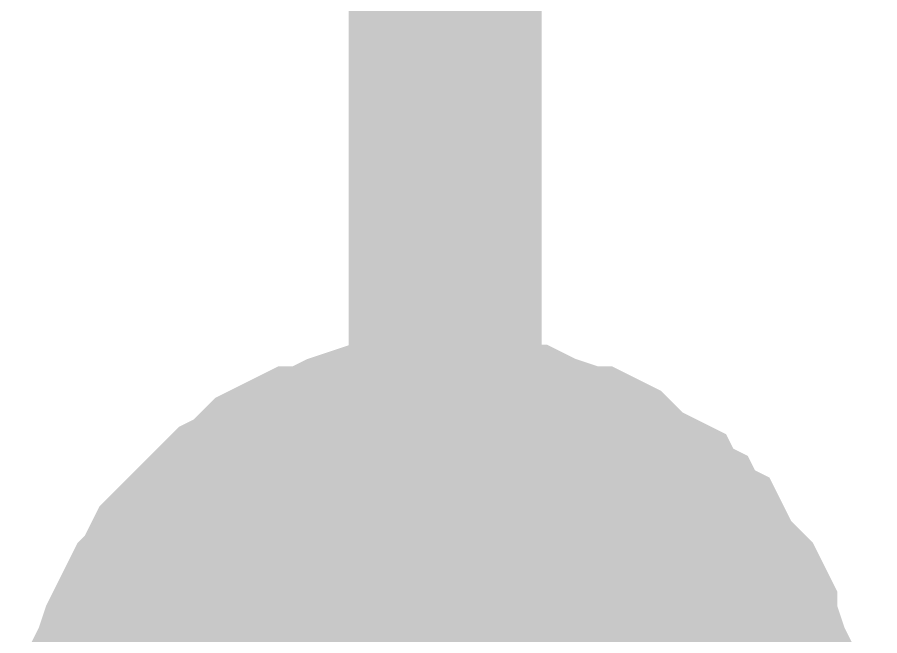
# Model space of a CAD drawing. Header units: inches. Extents: x 0 to 594, y 0 to 420.
# Drawn here: x 216.844 to 218.184, y 177.692 to 178.652 of the extents above; entities that cross this region are included whole.
import ezdxf

# ---------------------------------------------------------------- set-up
doc = ezdxf.new("R2010")
doc.units = ezdxf.units.IN
doc.layers.add('Sheet', color=255, linetype='Continuous')

msp = doc.modelspace()

# ---------------------------------------------------------------- linework, layer by layer
at = {"layer": 'Sheet'}
for points in [[(222.5036, 187.4904, 0.2997, 0.2997, 0), (217.5088, 187.4904, 0.2997, 0.2997, 0), (217.5088, 177.5011, 0.2997, 0.2997, 0), (222.5036, 177.5011, 0.2997, 0.2997, 0)], [(216.9937, 177.5235, 0.2997, 0.2997, 0), (216.9937, 177.5571, 0.2997, 0.2997, 0), (217.0049, 177.5795, 0.2997, 0.2997, 0), (217.0049, 177.6019, 0.2997, 0.2997, 0), (217.0049, 177.6243, 0.2997, 0.2997, 0), (217.0161, 177.6467, 0.2997, 0.2997, 0), (217.0273, 177.6802, 0.2997, 0.2997, 0), (217.0385, 177.7026, 0.2997, 0.2997, 0), (217.0497, 177.725, 0.2997, 0.2997, 0), (217.0609, 177.7474, 0.2997, 0.2997, 0), (217.0721, 177.7586, 0.2997, 0.2997, 0), (217.0833, 177.781, 0.2997, 0.2997, 0), (217.0945, 177.8034, 0.2997, 0.2997, 0), (217.1169, 177.8258, 0.2997, 0.2997, 0), (217.1281, 177.837, 0.2997, 0.2997, 0), (217.1505, 177.8594, 0.2997, 0.2997, 0), (217.1617, 177.8706, 0.2997, 0.2997, 0), (217.1841, 177.893, 0.2997, 0.2997, 0), (217.2064, 177.9042, 0.2997, 0.2997, 0), (217.2176, 177.9154, 0.2997, 0.2997, 0), (217.24, 177.9378, 0.2997, 0.2997, 0), (217.2624, 177.949, 0.2997, 0.2997, 0), (217.2848, 177.9602, 0.2997, 0.2997, 0), (217.3072, 177.9602, 0.2997, 0.2997, 0), (217.3296, 177.9714, 0.2997, 0.2997, 0), (217.352, 177.9826, 0.2997, 0.2997, 0), (217.3856, 177.9938, 0.2997, 0.2997, 0), (217.408, 177.9938, 0.2997, 0.2997, 0), (217.4304, 177.9938, 0.2997, 0.2997, 0), (217.4528, 178.005, 0.2997, 0.2997, 0), (217.4864, 178.005, 0.2997, 0.2997, 0), (217.5088, 178.005, 0.2997, 0.2997, 0)], [(216.9937, 177.5235, 0.2997, 0.2997, 0), (216.9937, 177.5571, 0.2997, 0.2997, 0), (217.0049, 177.5795, 0.2997, 0.2997, 0), (217.0049, 177.6019, 0.2997, 0.2997, 0), (217.0049, 177.6243, 0.2997, 0.2997, 0), (217.0161, 177.6467, 0.2997, 0.2997, 0), (217.0273, 177.6802, 0.2997, 0.2997, 0), (217.0385, 177.7026, 0.2997, 0.2997, 0), (217.0497, 177.725, 0.2997, 0.2997, 0), (217.0609, 177.7474, 0.2997, 0.2997, 0), (217.0721, 177.7586, 0.2997, 0.2997, 0), (217.0833, 177.781, 0.2997, 0.2997, 0), (217.0945, 177.8034, 0.2997, 0.2997, 0), (217.1169, 177.8258, 0.2997, 0.2997, 0), (217.1281, 177.837, 0.2997, 0.2997, 0), (217.1505, 177.8594, 0.2997, 0.2997, 0), (217.1617, 177.8706, 0.2997, 0.2997, 0), (217.1841, 177.893, 0.2997, 0.2997, 0), (217.2064, 177.9042, 0.2997, 0.2997, 0), (217.2176, 177.9154, 0.2997, 0.2997, 0), (217.24, 177.9378, 0.2997, 0.2997, 0), (217.2624, 177.949, 0.2997, 0.2997, 0), (217.2848, 177.9602, 0.2997, 0.2997, 0), (217.3072, 177.9602, 0.2997, 0.2997, 0), (217.3296, 177.9714, 0.2997, 0.2997, 0), (217.352, 177.9826, 0.2997, 0.2997, 0), (217.3856, 177.9938, 0.2997, 0.2997, 0), (217.408, 177.9938, 0.2997, 0.2997, 0), (217.4304, 177.9938, 0.2997, 0.2997, 0), (217.4528, 178.005, 0.2997, 0.2997, 0), (217.4864, 178.005, 0.2997, 0.2997, 0), (217.5088, 178.005, 0.2997, 0.2997, 0)], [(216.9937, 177.5235, 0.2997, 0.2997, 0), (216.9937, 177.5571, 0.2997, 0.2997, 0), (217.0049, 177.5795, 0.2997, 0.2997, 0), (217.0049, 177.6019, 0.2997, 0.2997, 0), (217.0049, 177.6243, 0.2997, 0.2997, 0), (217.0161, 177.6467, 0.2997, 0.2997, 0), (217.0273, 177.6802, 0.2997, 0.2997, 0), (217.0385, 177.7026, 0.2997, 0.2997, 0), (217.0497, 177.725, 0.2997, 0.2997, 0), (217.0609, 177.7474, 0.2997, 0.2997, 0), (217.0721, 177.7586, 0.2997, 0.2997, 0), (217.0833, 177.781, 0.2997, 0.2997, 0), (217.0945, 177.8034, 0.2997, 0.2997, 0), (217.1169, 177.8258, 0.2997, 0.2997, 0), (217.1281, 177.837, 0.2997, 0.2997, 0), (217.1505, 177.8594, 0.2997, 0.2997, 0), (217.1617, 177.8706, 0.2997, 0.2997, 0), (217.1841, 177.893, 0.2997, 0.2997, 0), (217.2064, 177.9042, 0.2997, 0.2997, 0), (217.2176, 177.9154, 0.2997, 0.2997, 0), (217.24, 177.9378, 0.2997, 0.2997, 0), (217.2624, 177.949, 0.2997, 0.2997, 0), (217.2848, 177.9602, 0.2997, 0.2997, 0), (217.3072, 177.9602, 0.2997, 0.2997, 0), (217.3296, 177.9714, 0.2997, 0.2997, 0), (217.352, 177.9826, 0.2997, 0.2997, 0), (217.3856, 177.9938, 0.2997, 0.2997, 0), (217.408, 177.9938, 0.2997, 0.2997, 0), (217.4304, 177.9938, 0.2997, 0.2997, 0), (217.4528, 178.005, 0.2997, 0.2997, 0), (217.4864, 178.005, 0.2997, 0.2997, 0), (217.5088, 178.005, 0.2997, 0.2997, 0)], [(216.9937, 177.5235, 0.2997, 0.2997, 0), (216.9937, 177.5571, 0.2997, 0.2997, 0), (217.0049, 177.5795, 0.2997, 0.2997, 0), (217.0049, 177.6019, 0.2997, 0.2997, 0), (217.0049, 177.6243, 0.2997, 0.2997, 0), (217.0161, 177.6467, 0.2997, 0.2997, 0), (217.0273, 177.6802, 0.2997, 0.2997, 0), (217.0385, 177.7026, 0.2997, 0.2997, 0), (217.0497, 177.725, 0.2997, 0.2997, 0), (217.0609, 177.7474, 0.2997, 0.2997, 0), (217.0721, 177.7586, 0.2997, 0.2997, 0), (217.0833, 177.781, 0.2997, 0.2997, 0), (217.0945, 177.8034, 0.2997, 0.2997, 0), (217.1169, 177.8258, 0.2997, 0.2997, 0), (217.1281, 177.837, 0.2997, 0.2997, 0), (217.1505, 177.8594, 0.2997, 0.2997, 0), (217.1617, 177.8706, 0.2997, 0.2997, 0), (217.1841, 177.893, 0.2997, 0.2997, 0), (217.2064, 177.9042, 0.2997, 0.2997, 0), (217.2176, 177.9154, 0.2997, 0.2997, 0), (217.24, 177.9378, 0.2997, 0.2997, 0), (217.2624, 177.949, 0.2997, 0.2997, 0), (217.2848, 177.9602, 0.2997, 0.2997, 0), (217.3072, 177.9602, 0.2997, 0.2997, 0), (217.3296, 177.9714, 0.2997, 0.2997, 0), (217.352, 177.9826, 0.2997, 0.2997, 0), (217.3856, 177.9938, 0.2997, 0.2997, 0), (217.408, 177.9938, 0.2997, 0.2997, 0), (217.4304, 177.9938, 0.2997, 0.2997, 0), (217.4528, 178.005, 0.2997, 0.2997, 0), (217.4864, 178.005, 0.2997, 0.2997, 0), (217.5088, 178.005, 0.2997, 0.2997, 0)], [(217.5088, 178.005, 0.2997, 0.2997, 0), (217.5088, 178.005, 0.2997, 0.2997, 0)], [(217.5088, 178.005, 0.2997, 0.2997, 0), (217.5312, 178.005, 0.2997, 0.2997, 0), (217.5648, 178.005, 0.2997, 0.2997, 0), (217.5872, 177.9938, 0.2997, 0.2997, 0), (217.6096, 177.9938, 0.2997, 0.2997, 0), (217.632, 177.9938, 0.2997, 0.2997, 0), (217.6544, 177.9826, 0.2997, 0.2997, 0), (217.688, 177.9714, 0.2997, 0.2997, 0), (217.7104, 177.9602, 0.2997, 0.2997, 0), (217.7328, 177.9602, 0.2997, 0.2997, 0), (217.7552, 177.949, 0.2997, 0.2997, 0), (217.7664, 177.9378, 0.2997, 0.2997, 0), (217.7888, 177.9154, 0.2997, 0.2997, 0), (217.8112, 177.9042, 0.2997, 0.2997, 0), (217.8336, 177.893, 0.2997, 0.2997, 0), (217.8448, 177.8706, 0.2997, 0.2997, 0), (217.8672, 177.8594, 0.2997, 0.2997, 0), (217.8784, 177.837, 0.2997, 0.2997, 0), (217.9008, 177.8258, 0.2997, 0.2997, 0), (217.912, 177.8034, 0.2997, 0.2997, 0), (217.9232, 177.781, 0.2997, 0.2997, 0), (217.9456, 177.7586, 0.2997, 0.2997, 0), (217.9568, 177.7474, 0.2997, 0.2997, 0), (217.968, 177.725, 0.2997, 0.2997, 0), (217.968, 177.7026, 0.2997, 0.2997, 0), (217.9792, 177.6802, 0.2997, 0.2997, 0), (217.9904, 177.6467, 0.2997, 0.2997, 0), (218.0016, 177.6243, 0.2997, 0.2997, 0), (218.0016, 177.6019, 0.2997, 0.2997, 0), (218.0016, 177.5795, 0.2997, 0.2997, 0), (218.0128, 177.5571, 0.2997, 0.2997, 0), (218.0128, 177.5235, 0.2997, 0.2997, 0)], [(217.5088, 178.005, 0.2997, 0.2997, 0), (217.5088, 178.005, 0.2997, 0.2997, 0)], [(217.5088, 178.005, 0.2997, 0.2997, 0), (217.5312, 178.005, 0.2997, 0.2997, 0), (217.5648, 178.005, 0.2997, 0.2997, 0), (217.5872, 177.9938, 0.2997, 0.2997, 0), (217.6096, 177.9938, 0.2997, 0.2997, 0), (217.632, 177.9938, 0.2997, 0.2997, 0), (217.6544, 177.9826, 0.2997, 0.2997, 0), (217.688, 177.9714, 0.2997, 0.2997, 0), (217.7104, 177.9602, 0.2997, 0.2997, 0), (217.7328, 177.9602, 0.2997, 0.2997, 0), (217.7552, 177.949, 0.2997, 0.2997, 0), (217.7664, 177.9378, 0.2997, 0.2997, 0), (217.7888, 177.9154, 0.2997, 0.2997, 0), (217.8112, 177.9042, 0.2997, 0.2997, 0), (217.8336, 177.893, 0.2997, 0.2997, 0), (217.8448, 177.8706, 0.2997, 0.2997, 0), (217.8672, 177.8594, 0.2997, 0.2997, 0), (217.8784, 177.837, 0.2997, 0.2997, 0), (217.9008, 177.8258, 0.2997, 0.2997, 0), (217.912, 177.8034, 0.2997, 0.2997, 0), (217.9232, 177.781, 0.2997, 0.2997, 0), (217.9456, 177.7586, 0.2997, 0.2997, 0), (217.9568, 177.7474, 0.2997, 0.2997, 0), (217.968, 177.725, 0.2997, 0.2997, 0), (217.968, 177.7026, 0.2997, 0.2997, 0), (217.9792, 177.6802, 0.2997, 0.2997, 0), (217.9904, 177.6467, 0.2997, 0.2997, 0), (218.0016, 177.6243, 0.2997, 0.2997, 0), (218.0016, 177.6019, 0.2997, 0.2997, 0), (218.0016, 177.5795, 0.2997, 0.2997, 0), (218.0128, 177.5571, 0.2997, 0.2997, 0), (218.0128, 177.5235, 0.2997, 0.2997, 0)], [(217.5088, 178.005, 0.2997, 0.2997, 0), (217.5088, 178.005, 0.2997, 0.2997, 0)], [(217.5088, 178.005, 0.2997, 0.2997, 0), (217.5312, 178.005, 0.2997, 0.2997, 0), (217.5648, 178.005, 0.2997, 0.2997, 0), (217.5872, 177.9938, 0.2997, 0.2997, 0), (217.6096, 177.9938, 0.2997, 0.2997, 0), (217.632, 177.9938, 0.2997, 0.2997, 0), (217.6544, 177.9826, 0.2997, 0.2997, 0), (217.688, 177.9714, 0.2997, 0.2997, 0), (217.7104, 177.9602, 0.2997, 0.2997, 0), (217.7328, 177.9602, 0.2997, 0.2997, 0), (217.7552, 177.949, 0.2997, 0.2997, 0), (217.7664, 177.9378, 0.2997, 0.2997, 0), (217.7888, 177.9154, 0.2997, 0.2997, 0), (217.8112, 177.9042, 0.2997, 0.2997, 0), (217.8336, 177.893, 0.2997, 0.2997, 0), (217.8448, 177.8706, 0.2997, 0.2997, 0), (217.8672, 177.8594, 0.2997, 0.2997, 0), (217.8784, 177.837, 0.2997, 0.2997, 0), (217.9008, 177.8258, 0.2997, 0.2997, 0), (217.912, 177.8034, 0.2997, 0.2997, 0), (217.9232, 177.781, 0.2997, 0.2997, 0), (217.9456, 177.7586, 0.2997, 0.2997, 0), (217.9568, 177.7474, 0.2997, 0.2997, 0), (217.968, 177.725, 0.2997, 0.2997, 0), (217.968, 177.7026, 0.2997, 0.2997, 0), (217.9792, 177.6802, 0.2997, 0.2997, 0), (217.9904, 177.6467, 0.2997, 0.2997, 0), (218.0016, 177.6243, 0.2997, 0.2997, 0), (218.0016, 177.6019, 0.2997, 0.2997, 0), (218.0016, 177.5795, 0.2997, 0.2997, 0), (218.0128, 177.5571, 0.2997, 0.2997, 0), (218.0128, 177.5235, 0.2997, 0.2997, 0)], [(217.5088, 178.005, 0.2997, 0.2997, 0), (217.5088, 178.005, 0.2997, 0.2997, 0)], [(217.5088, 178.005, 0.2997, 0.2997, 0), (217.5312, 178.005, 0.2997, 0.2997, 0), (217.5648, 178.005, 0.2997, 0.2997, 0), (217.5872, 177.9938, 0.2997, 0.2997, 0), (217.6096, 177.9938, 0.2997, 0.2997, 0), (217.632, 177.9938, 0.2997, 0.2997, 0), (217.6544, 177.9826, 0.2997, 0.2997, 0), (217.688, 177.9714, 0.2997, 0.2997, 0), (217.7104, 177.9602, 0.2997, 0.2997, 0), (217.7328, 177.9602, 0.2997, 0.2997, 0), (217.7552, 177.949, 0.2997, 0.2997, 0), (217.7664, 177.9378, 0.2997, 0.2997, 0), (217.7888, 177.9154, 0.2997, 0.2997, 0), (217.8112, 177.9042, 0.2997, 0.2997, 0), (217.8336, 177.893, 0.2997, 0.2997, 0), (217.8448, 177.8706, 0.2997, 0.2997, 0), (217.8672, 177.8594, 0.2997, 0.2997, 0), (217.8784, 177.837, 0.2997, 0.2997, 0), (217.9008, 177.8258, 0.2997, 0.2997, 0), (217.912, 177.8034, 0.2997, 0.2997, 0), (217.9232, 177.781, 0.2997, 0.2997, 0), (217.9456, 177.7586, 0.2997, 0.2997, 0), (217.9568, 177.7474, 0.2997, 0.2997, 0), (217.968, 177.725, 0.2997, 0.2997, 0), (217.968, 177.7026, 0.2997, 0.2997, 0), (217.9792, 177.6802, 0.2997, 0.2997, 0), (217.9904, 177.6467, 0.2997, 0.2997, 0), (218.0016, 177.6243, 0.2997, 0.2997, 0), (218.0016, 177.6019, 0.2997, 0.2997, 0), (218.0016, 177.5795, 0.2997, 0.2997, 0), (218.0128, 177.5571, 0.2997, 0.2997, 0), (218.0128, 177.5235, 0.2997, 0.2997, 0)], [(217.0049, 177.6243, 0.0991, 0.0991, 0), (217.0161, 177.6467, 0.0991, 0.0991, 0), (217.0273, 177.6802, 0.0991, 0.0991, 0), (217.0385, 177.7026, 0.0991, 0.0991, 0), (217.0497, 177.725, 0.0991, 0.0991, 0), (217.0609, 177.7474, 0.0991, 0.0991, 0), (217.0721, 177.7586, 0.0991, 0.0991, 0), (217.0833, 177.781, 0.0991, 0.0991, 0), (217.0945, 177.8034, 0.0991, 0.0991, 0), (217.1169, 177.8258, 0.0991, 0.0991, 0), (217.1281, 177.837, 0.0991, 0.0991, 0), (217.1505, 177.8594, 0.0991, 0.0991, 0), (217.1617, 177.8706, 0.0991, 0.0991, 0), (217.1841, 177.893, 0.0991, 0.0991, 0), (217.2064, 177.9042, 0.0991, 0.0991, 0), (217.2176, 177.9154, 0.0991, 0.0991, 0), (217.24, 177.9378, 0.0991, 0.0991, 0), (217.2624, 177.949, 0.0991, 0.0991, 0), (217.2848, 177.9602, 0.0991, 0.0991, 0), (217.3072, 177.9602, 0.0991, 0.0991, 0), (217.3296, 177.9714, 0.0991, 0.0991, 0), (217.352, 177.9826, 0.0991, 0.0991, 0), (217.3856, 177.9938, 0.0991, 0.0991, 0), (217.408, 177.9938, 0.0991, 0.0991, 0), (217.4304, 177.9938, 0.0991, 0.0991, 0), (217.4528, 178.005, 0.0991, 0.0991, 0), (217.4864, 178.005, 0.0991, 0.0991, 0), (217.5088, 178.005, 0.0991, 0.0991, 0)], [(217.0049, 177.6243, 0.0991, 0.0991, 0), (217.0161, 177.6467, 0.0991, 0.0991, 0), (217.0273, 177.6802, 0.0991, 0.0991, 0), (217.0385, 177.7026, 0.0991, 0.0991, 0), (217.0497, 177.725, 0.0991, 0.0991, 0), (217.0609, 177.7474, 0.0991, 0.0991, 0), (217.0721, 177.7586, 0.0991, 0.0991, 0), (217.0833, 177.781, 0.0991, 0.0991, 0), (217.0945, 177.8034, 0.0991, 0.0991, 0), (217.1169, 177.8258, 0.0991, 0.0991, 0), (217.1281, 177.837, 0.0991, 0.0991, 0), (217.1505, 177.8594, 0.0991, 0.0991, 0), (217.1617, 177.8706, 0.0991, 0.0991, 0), (217.1841, 177.893, 0.0991, 0.0991, 0), (217.2064, 177.9042, 0.0991, 0.0991, 0), (217.2176, 177.9154, 0.0991, 0.0991, 0), (217.24, 177.9378, 0.0991, 0.0991, 0), (217.2624, 177.949, 0.0991, 0.0991, 0), (217.2848, 177.9602, 0.0991, 0.0991, 0), (217.3072, 177.9602, 0.0991, 0.0991, 0), (217.3296, 177.9714, 0.0991, 0.0991, 0), (217.352, 177.9826, 0.0991, 0.0991, 0), (217.3856, 177.9938, 0.0991, 0.0991, 0), (217.408, 177.9938, 0.0991, 0.0991, 0), (217.4304, 177.9938, 0.0991, 0.0991, 0), (217.4528, 178.005, 0.0991, 0.0991, 0), (217.4864, 178.005, 0.0991, 0.0991, 0), (217.5088, 178.005, 0.0991, 0.0991, 0)], [(217.0049, 177.6243, 0.0991, 0.0991, 0), (217.0161, 177.6467, 0.0991, 0.0991, 0), (217.0273, 177.6802, 0.0991, 0.0991, 0), (217.0385, 177.7026, 0.0991, 0.0991, 0), (217.0497, 177.725, 0.0991, 0.0991, 0), (217.0609, 177.7474, 0.0991, 0.0991, 0), (217.0721, 177.7586, 0.0991, 0.0991, 0), (217.0833, 177.781, 0.0991, 0.0991, 0), (217.0945, 177.8034, 0.0991, 0.0991, 0), (217.1169, 177.8258, 0.0991, 0.0991, 0), (217.1281, 177.837, 0.0991, 0.0991, 0), (217.1505, 177.8594, 0.0991, 0.0991, 0), (217.1617, 177.8706, 0.0991, 0.0991, 0), (217.1841, 177.893, 0.0991, 0.0991, 0), (217.2064, 177.9042, 0.0991, 0.0991, 0), (217.2176, 177.9154, 0.0991, 0.0991, 0), (217.24, 177.9378, 0.0991, 0.0991, 0), (217.2624, 177.949, 0.0991, 0.0991, 0), (217.2848, 177.9602, 0.0991, 0.0991, 0), (217.3072, 177.9602, 0.0991, 0.0991, 0), (217.3296, 177.9714, 0.0991, 0.0991, 0), (217.352, 177.9826, 0.0991, 0.0991, 0), (217.3856, 177.9938, 0.0991, 0.0991, 0), (217.408, 177.9938, 0.0991, 0.0991, 0), (217.4304, 177.9938, 0.0991, 0.0991, 0), (217.4528, 178.005, 0.0991, 0.0991, 0), (217.4864, 178.005, 0.0991, 0.0991, 0), (217.5088, 178.005, 0.0991, 0.0991, 0)], [(217.0049, 177.6243, 0.0991, 0.0991, 0), (217.0161, 177.6467, 0.0991, 0.0991, 0), (217.0273, 177.6802, 0.0991, 0.0991, 0), (217.0385, 177.7026, 0.0991, 0.0991, 0), (217.0497, 177.725, 0.0991, 0.0991, 0), (217.0609, 177.7474, 0.0991, 0.0991, 0), (217.0721, 177.7586, 0.0991, 0.0991, 0), (217.0833, 177.781, 0.0991, 0.0991, 0), (217.0945, 177.8034, 0.0991, 0.0991, 0), (217.1169, 177.8258, 0.0991, 0.0991, 0), (217.1281, 177.837, 0.0991, 0.0991, 0), (217.1505, 177.8594, 0.0991, 0.0991, 0), (217.1617, 177.8706, 0.0991, 0.0991, 0), (217.1841, 177.893, 0.0991, 0.0991, 0), (217.2064, 177.9042, 0.0991, 0.0991, 0), (217.2176, 177.9154, 0.0991, 0.0991, 0), (217.24, 177.9378, 0.0991, 0.0991, 0), (217.2624, 177.949, 0.0991, 0.0991, 0), (217.2848, 177.9602, 0.0991, 0.0991, 0), (217.3072, 177.9602, 0.0991, 0.0991, 0), (217.3296, 177.9714, 0.0991, 0.0991, 0), (217.352, 177.9826, 0.0991, 0.0991, 0), (217.3856, 177.9938, 0.0991, 0.0991, 0), (217.408, 177.9938, 0.0991, 0.0991, 0), (217.4304, 177.9938, 0.0991, 0.0991, 0), (217.4528, 178.005, 0.0991, 0.0991, 0), (217.4864, 178.005, 0.0991, 0.0991, 0), (217.5088, 178.005, 0.0991, 0.0991, 0)], [(217.5088, 178.005, 0.0991, 0.0991, 0), (217.5088, 178.005, 0.0991, 0.0991, 0)], [(217.5088, 178.005, 0.0991, 0.0991, 0), (217.5312, 178.005, 0.0991, 0.0991, 0), (217.5648, 178.005, 0.0991, 0.0991, 0), (217.5872, 177.9938, 0.0991, 0.0991, 0), (217.6096, 177.9938, 0.0991, 0.0991, 0), (217.632, 177.9938, 0.0991, 0.0991, 0), (217.6544, 177.9826, 0.0991, 0.0991, 0), (217.688, 177.9714, 0.0991, 0.0991, 0), (217.7104, 177.9602, 0.0991, 0.0991, 0), (217.7328, 177.9602, 0.0991, 0.0991, 0), (217.7552, 177.949, 0.0991, 0.0991, 0), (217.7664, 177.9378, 0.0991, 0.0991, 0), (217.7888, 177.9154, 0.0991, 0.0991, 0), (217.8112, 177.9042, 0.0991, 0.0991, 0), (217.8336, 177.893, 0.0991, 0.0991, 0), (217.8448, 177.8706, 0.0991, 0.0991, 0), (217.8672, 177.8594, 0.0991, 0.0991, 0), (217.8784, 177.837, 0.0991, 0.0991, 0), (217.9008, 177.8258, 0.0991, 0.0991, 0), (217.912, 177.8034, 0.0991, 0.0991, 0), (217.9232, 177.781, 0.0991, 0.0991, 0), (217.9456, 177.7586, 0.0991, 0.0991, 0), (217.9568, 177.7474, 0.0991, 0.0991, 0), (217.968, 177.725, 0.0991, 0.0991, 0), (217.968, 177.7026, 0.0991, 0.0991, 0), (217.9792, 177.6802, 0.0991, 0.0991, 0), (217.9904, 177.6467, 0.0991, 0.0991, 0), (218.0016, 177.6243, 0.0991, 0.0991, 0)], [(217.5088, 178.005, 0.0991, 0.0991, 0), (217.5088, 178.005, 0.0991, 0.0991, 0)], [(217.5088, 178.005, 0.0991, 0.0991, 0), (217.5312, 178.005, 0.0991, 0.0991, 0), (217.5648, 178.005, 0.0991, 0.0991, 0), (217.5872, 177.9938, 0.0991, 0.0991, 0), (217.6096, 177.9938, 0.0991, 0.0991, 0), (217.632, 177.9938, 0.0991, 0.0991, 0), (217.6544, 177.9826, 0.0991, 0.0991, 0), (217.688, 177.9714, 0.0991, 0.0991, 0), (217.7104, 177.9602, 0.0991, 0.0991, 0), (217.7328, 177.9602, 0.0991, 0.0991, 0), (217.7552, 177.949, 0.0991, 0.0991, 0), (217.7664, 177.9378, 0.0991, 0.0991, 0), (217.7888, 177.9154, 0.0991, 0.0991, 0), (217.8112, 177.9042, 0.0991, 0.0991, 0), (217.8336, 177.893, 0.0991, 0.0991, 0), (217.8448, 177.8706, 0.0991, 0.0991, 0), (217.8672, 177.8594, 0.0991, 0.0991, 0), (217.8784, 177.837, 0.0991, 0.0991, 0), (217.9008, 177.8258, 0.0991, 0.0991, 0), (217.912, 177.8034, 0.0991, 0.0991, 0), (217.9232, 177.781, 0.0991, 0.0991, 0), (217.9456, 177.7586, 0.0991, 0.0991, 0), (217.9568, 177.7474, 0.0991, 0.0991, 0), (217.968, 177.725, 0.0991, 0.0991, 0), (217.968, 177.7026, 0.0991, 0.0991, 0), (217.9792, 177.6802, 0.0991, 0.0991, 0), (217.9904, 177.6467, 0.0991, 0.0991, 0), (218.0016, 177.6243, 0.0991, 0.0991, 0)], [(217.5088, 178.005, 0.0991, 0.0991, 0), (217.5088, 178.005, 0.0991, 0.0991, 0)], [(217.5088, 178.005, 0.0991, 0.0991, 0), (217.5312, 178.005, 0.0991, 0.0991, 0), (217.5648, 178.005, 0.0991, 0.0991, 0), (217.5872, 177.9938, 0.0991, 0.0991, 0), (217.6096, 177.9938, 0.0991, 0.0991, 0), (217.632, 177.9938, 0.0991, 0.0991, 0), (217.6544, 177.9826, 0.0991, 0.0991, 0), (217.688, 177.9714, 0.0991, 0.0991, 0), (217.7104, 177.9602, 0.0991, 0.0991, 0), (217.7328, 177.9602, 0.0991, 0.0991, 0), (217.7552, 177.949, 0.0991, 0.0991, 0), (217.7664, 177.9378, 0.0991, 0.0991, 0), (217.7888, 177.9154, 0.0991, 0.0991, 0), (217.8112, 177.9042, 0.0991, 0.0991, 0), (217.8336, 177.893, 0.0991, 0.0991, 0), (217.8448, 177.8706, 0.0991, 0.0991, 0), (217.8672, 177.8594, 0.0991, 0.0991, 0), (217.8784, 177.837, 0.0991, 0.0991, 0), (217.9008, 177.8258, 0.0991, 0.0991, 0), (217.912, 177.8034, 0.0991, 0.0991, 0), (217.9232, 177.781, 0.0991, 0.0991, 0), (217.9456, 177.7586, 0.0991, 0.0991, 0), (217.9568, 177.7474, 0.0991, 0.0991, 0), (217.968, 177.725, 0.0991, 0.0991, 0), (217.968, 177.7026, 0.0991, 0.0991, 0), (217.9792, 177.6802, 0.0991, 0.0991, 0), (217.9904, 177.6467, 0.0991, 0.0991, 0), (218.0016, 177.6243, 0.0991, 0.0991, 0)], [(217.5088, 178.005, 0.0991, 0.0991, 0), (217.5088, 178.005, 0.0991, 0.0991, 0)], [(217.5088, 178.005, 0.0991, 0.0991, 0), (217.5312, 178.005, 0.0991, 0.0991, 0), (217.5648, 178.005, 0.0991, 0.0991, 0), (217.5872, 177.9938, 0.0991, 0.0991, 0), (217.6096, 177.9938, 0.0991, 0.0991, 0), (217.632, 177.9938, 0.0991, 0.0991, 0), (217.6544, 177.9826, 0.0991, 0.0991, 0), (217.688, 177.9714, 0.0991, 0.0991, 0), (217.7104, 177.9602, 0.0991, 0.0991, 0), (217.7328, 177.9602, 0.0991, 0.0991, 0), (217.7552, 177.949, 0.0991, 0.0991, 0), (217.7664, 177.9378, 0.0991, 0.0991, 0), (217.7888, 177.9154, 0.0991, 0.0991, 0), (217.8112, 177.9042, 0.0991, 0.0991, 0), (217.8336, 177.893, 0.0991, 0.0991, 0), (217.8448, 177.8706, 0.0991, 0.0991, 0), (217.8672, 177.8594, 0.0991, 0.0991, 0), (217.8784, 177.837, 0.0991, 0.0991, 0), (217.9008, 177.8258, 0.0991, 0.0991, 0), (217.912, 177.8034, 0.0991, 0.0991, 0), (217.9232, 177.781, 0.0991, 0.0991, 0), (217.9456, 177.7586, 0.0991, 0.0991, 0), (217.9568, 177.7474, 0.0991, 0.0991, 0), (217.968, 177.725, 0.0991, 0.0991, 0), (217.968, 177.7026, 0.0991, 0.0991, 0), (217.9792, 177.6802, 0.0991, 0.0991, 0), (217.9904, 177.6467, 0.0991, 0.0991, 0), (218.0016, 177.6243, 0.0991, 0.0991, 0)]]:
    msp.add_lwpolyline(points, format="xyseb", dxfattribs=at)
msp.add_lwpolyline([(217.246, 177.5, 0.508, 0.508, 1), (217.754, 177.5, 0.508, 0.508, 1)], format="xyseb", close=True, dxfattribs=at)

doc.saveas('drawing.dxf')
